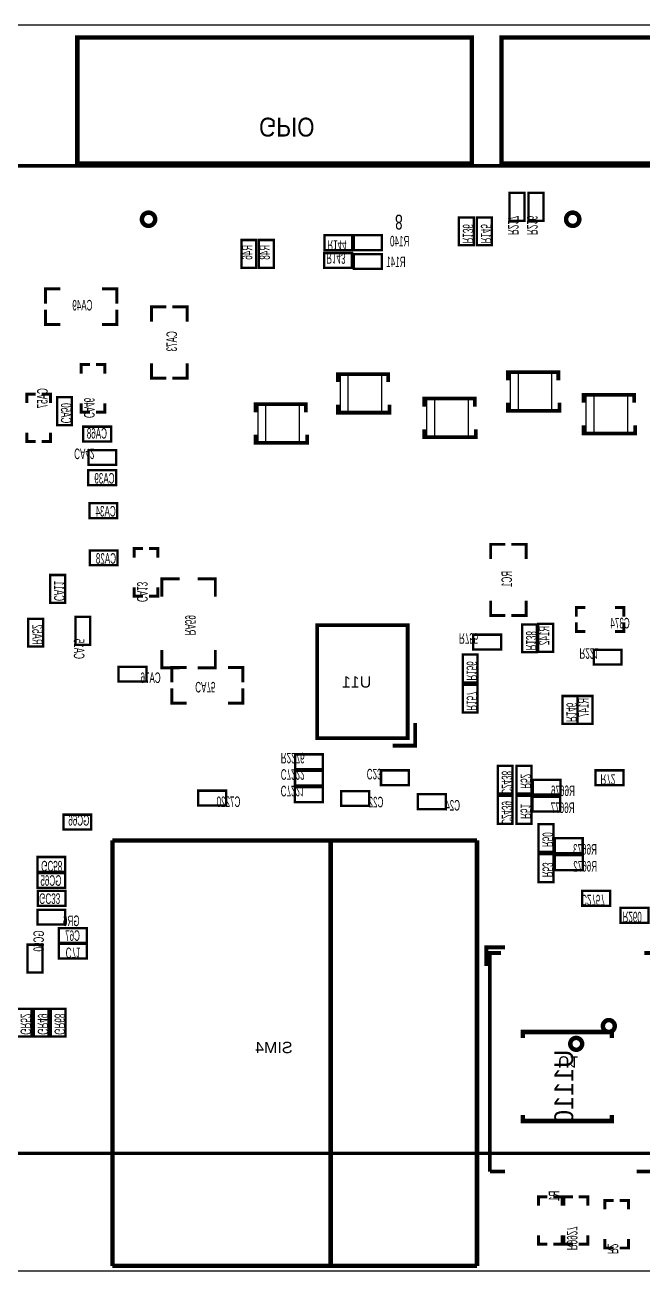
# Model space of a CAD drawing. Extents: x -3.1 to 73.4, y 0 to 42.
# Drawn here: x 22.39 to 43.23, y 0 to 42 of the extents above; entities that cross this region are included whole.
import ezdxf

# ---------------------------------------------------------------- set-up
doc = ezdxf.new("R2010")
doc.units = 0
for name, color, linetype in [('BG_OUTLINE', 7, 'CONTINUOUS'), ('PG_SILKSCREEN_BOTTOM', 140, 'CONTINUOUS'), ('RD_SILKSCREEN_BOTTOM', 80, 'CONTINUOUS')]:
    doc.layers.add(name, color=color, linetype=linetype)

msp = doc.modelspace()

# ---------------------------------------------------------------- linework, layer by layer
at = {"layer": 'BG_OUTLINE'}
msp.add_lwpolyline([(8.1534, 41.9989), (65.78854, 41.9989, -0.414214), (73.40854, 34.3789), (73.40854, 7.62, -0.414214), (65.78854, 0), (7.62, 0, -0.414214), (0, 7.62), (0, 34.3789, -0.414214), (7.62, 41.9989), (8.1534, 41.9989)], format="xyb", dxfattribs=at)
msp.add_lwpolyline([(8.1534, 41.9989), (65.78854, 41.9989, -0.414214), (73.40854, 34.3789), (73.40854, 7.62, -0.414214), (65.78854, 0), (7.62, 0, -0.414214), (0, 7.62), (0, 34.3789, -0.414214), (7.62, 41.9989)], format="xyb", close=True, dxfattribs=at)
msp.add_lwpolyline([(8.1534, 41.9989), (65.78854, 41.9989, -0.414214), (73.40854, 34.3789), (73.40854, 7.62, -0.414214), (65.78854, 0), (7.62, 0, -0.414214), (0, 7.62), (0, 34.3789, -0.414214), (7.62, 41.9989)], format="xyb", close=True, dxfattribs=at)
msp.add_lwpolyline([(8.1534, 41.9989), (65.78854, 41.9989, -0.414214), (73.40854, 34.3789), (73.40854, 7.62, -0.414214), (65.78854, 0), (7.62, 0, -0.414214), (0, 7.62), (0, 34.3789, -0.414214), (7.62, 41.9989)], format="xyb", close=True, dxfattribs=at)
at = {"layer": 'PG_SILKSCREEN_BOTTOM'}
for points, const_width in [([(24.157661, 41.57439), (37.457659, 41.57439), (37.457659, 37.324386), (24.157661, 37.324386), (24.157661, 41.57439)], 0.150012), ([(38.457861, 41.57439), (51.757859, 41.57439), (51.757859, 37.324386), (38.457861, 37.324386), (38.457861, 41.57439)], 0.150012), ([(57.303594, 37.249557), (7.123608, 37.249557), (7.123608, 3.969563), (57.563588, 3.969563), (57.563588, 8.909558), (60.5536, 8.909558), (60.5536, 32.439559), (57.303594, 32.439559), (57.303594, 37.249557)], 0.11999), ([(39.228852, 36.337342), (39.228852, 35.397338), (38.728828, 35.397338), (38.728828, 36.337342), (39.228852, 36.337342), (39.228852, 36.057332)], 0.08001), ([(38.728828, 36.247349), (38.728828, 36.337342), (38.818845, 36.337342)], 0.08001), ([(39.138835, 36.337342), (39.228852, 36.337342), (39.228852, 36.247349)], 0.08001), ([(39.868932, 36.337342), (39.868932, 35.397338), (39.368908, 35.397338), (39.368908, 36.337342), (39.868932, 36.337342), (39.868932, 36.057332)], 0.08001), ([(39.368908, 36.247349), (39.368908, 36.337342), (39.458925, 36.337342)], 0.08001), ([(39.778915, 36.337342), (39.868932, 36.337342), (39.868932, 36.247349)], 0.08001), ([(37.521972, 35.511334), (37.521972, 34.57133), (37.021948, 34.57133), (37.021948, 35.511334), (37.521972, 35.511334), (37.521972, 35.231324)], 0.08001), ([(37.021948, 35.421341), (37.021948, 35.511334), (37.111965, 35.511334)], 0.08001), ([(37.431955, 35.511334), (37.521972, 35.511334), (37.521972, 35.421341)], 0.08001), ([(38.129032, 35.511842), (38.129032, 34.571838), (37.629008, 34.571838), (37.629008, 35.511842), (38.129032, 35.511842), (38.129032, 35.231832)], 0.08001), ([(37.629008, 35.421849), (37.629008, 35.511842), (37.719025, 35.511842)], 0.08001), ([(38.039015, 35.511842), (38.129032, 35.511842), (38.129032, 35.421849)], 0.08001), ([(38.818845, 35.397338), (38.728828, 35.397338), (38.728828, 35.487331)], 0.08001), ([(39.228852, 35.487331), (39.228852, 35.397338), (39.138835, 35.397338)], 0.08001), ([(39.458925, 35.397338), (39.368908, 35.397338), (39.368908, 35.487331)], 0.08001), ([(39.868932, 35.487331), (39.868932, 35.397338), (39.778915, 35.397338)], 0.08001), ([(33.426756, 34.412428), (32.486752, 34.412428), (32.486752, 34.912452), (33.426756, 34.912452), (33.426756, 34.412428), (33.146746, 34.412428)], 0.08001), ([(32.486752, 34.822435), (32.486752, 34.912452), (32.576745, 34.912452)], 0.08001), ([(33.336763, 34.912452), (33.426756, 34.912452), (33.426756, 34.822435)], 0.08001), ([(33.482178, 34.910852), (34.422182, 34.910852), (34.422182, 34.410828), (33.482178, 34.410828), (33.482178, 34.910852), (33.762188, 34.910852)], 0.08001), ([(33.482178, 34.820835), (33.482178, 34.910852), (33.572171, 34.910852)], 0.08001), ([(34.332189, 34.910852), (34.422182, 34.910852), (34.422182, 34.820835)], 0.08001), ([(30.188992, 34.749842), (30.188992, 33.809838), (29.688968, 33.809838), (29.688968, 34.749842), (30.188992, 34.749842), (30.188992, 34.469832)], 0.08001), ([(29.688968, 34.659849), (29.688968, 34.749842), (29.778985, 34.749842)], 0.08001), ([(30.098975, 34.749842), (30.188992, 34.749842), (30.188992, 34.659849)], 0.08001), ([(30.778272, 34.749842), (30.778272, 33.809838), (30.278248, 33.809838), (30.278248, 34.749842), (30.778272, 34.749842), (30.778272, 34.469832)], 0.08001), ([(30.278248, 34.659849), (30.278248, 34.749842), (30.368265, 34.749842)], 0.08001), ([(30.688255, 34.749842), (30.778272, 34.749842), (30.778272, 34.659849)], 0.08001), ([(32.576745, 34.412428), (32.486752, 34.412428), (32.486752, 34.502446)], 0.08001), ([(33.426756, 34.502446), (33.426756, 34.412428), (33.336763, 34.412428)], 0.08001), ([(33.572171, 34.410828), (33.482178, 34.410828), (33.482178, 34.500845)], 0.08001), ([(34.422182, 34.500845), (34.422182, 34.410828), (34.332189, 34.410828)], 0.08001), ([(37.111965, 34.57133), (37.021948, 34.57133), (37.021948, 34.661323)], 0.08001), ([(37.521972, 34.661323), (37.521972, 34.57133), (37.431955, 34.57133)], 0.08001), ([(37.719025, 34.571838), (37.629008, 34.571838), (37.629008, 34.661831)], 0.08001), ([(38.129032, 34.661831), (38.129032, 34.571838), (38.039015, 34.571838)], 0.08001), ([(33.416596, 33.811997), (32.476592, 33.811997), (32.476592, 34.312022), (33.416596, 34.312022), (33.416596, 33.811997), (33.136586, 33.811997)], 0.08001), ([(32.476592, 34.222004), (32.476592, 34.312022), (32.566585, 34.312022)], 0.08001), ([(33.326603, 34.312022), (33.416596, 34.312022), (33.416596, 34.222004)], 0.08001), ([(33.482178, 34.275852), (34.422182, 34.275852), (34.422182, 33.775828), (33.482178, 33.775828), (33.482178, 34.275852), (33.762188, 34.275852)], 0.08001), ([(33.482178, 34.185835), (33.482178, 34.275852), (33.572171, 34.275852)], 0.08001), ([(34.332189, 34.275852), (34.422182, 34.275852), (34.422182, 34.185835)], 0.08001), ([(29.778985, 33.809838), (29.688968, 33.809838), (29.688968, 33.899831)], 0.08001), ([(30.188992, 33.899831), (30.188992, 33.809838), (30.098975, 33.809838)], 0.08001), ([(30.368265, 33.809838), (30.278248, 33.809838), (30.278248, 33.899831)], 0.08001), ([(30.778272, 33.899831), (30.778272, 33.809838), (30.688255, 33.809838)], 0.08001), ([(32.566585, 33.811997), (32.476592, 33.811997), (32.476592, 33.902015)], 0.08001), ([(33.416596, 33.902015), (33.416596, 33.811997), (33.326603, 33.811997)], 0.08001), ([(33.572171, 33.775828), (33.482178, 33.775828), (33.482178, 33.865845)], 0.08001), ([(34.422182, 33.865845), (34.422182, 33.775828), (34.332189, 33.775828)], 0.08001), ([(23.587481, 33.101839), (23.087482, 33.101839), (23.087482, 32.60184)], 0.1), ([(24.987479, 33.101839), (25.487478, 33.101839), (25.487478, 32.60184)], 0.1), ([(23.087482, 32.40184), (23.087482, 31.901841), (23.587481, 31.901841)], 0.1), ([(25.487478, 32.40184), (25.487478, 31.901841), (24.987479, 31.901841)], 0.1), ([(26.661821, 31.995339), (26.661821, 32.495338), (27.16182, 32.495338)], 0.1), ([(27.36182, 32.495338), (27.861844, 32.495338), (27.861844, 31.995339)], 0.1), ([(24.583669, 30.549164), (24.28367, 30.549164), (24.28367, 30.249165)], 0.1), ([(25.083668, 30.249165), (25.083668, 30.549164), (24.783669, 30.549164)], 0.1), ([(26.661821, 30.595341), (26.661821, 30.095342), (27.16182, 30.095342)], 0.1), ([(27.36182, 30.095342), (27.861844, 30.095342), (27.861844, 30.595341)], 0.1), ([(32.939711, 29.96184), (32.939711, 30.230851), (34.639529, 30.230851), (34.639529, 29.96184)], 0.127), ([(38.672491, 30.02534), (38.672491, 30.294351), (40.372309, 30.294351), (40.372309, 30.02534)], 0.127), ([(22.457461, 29.255339), (22.457461, 29.555338), (22.75746, 29.555338)], 0.1), ([(22.95746, 29.555338), (23.257459, 29.555338), (23.257459, 29.255339)], 0.1), ([(23.473639, 28.509163), (23.473639, 29.449166), (23.973663, 29.449166), (23.973663, 28.509163), (23.473639, 28.509163), (23.473639, 28.789173)], 0.08001), ([(23.473639, 29.359174), (23.473639, 29.449166), (23.563656, 29.449166)], 0.08001), ([(23.883645, 29.449166), (23.973663, 29.449166), (23.973663, 29.359174)], 0.08001), ([(35.855631, 29.13634), (35.855631, 29.405351), (37.555449, 29.405351), (37.555449, 29.13634)], 0.127), ([(41.227731, 29.26334), (41.227731, 29.532351), (42.927549, 29.532351), (42.927549, 29.26334)], 0.127), ([(24.583669, 28.949167), (24.28367, 28.949167), (24.28367, 29.249167)], 0.1), ([(25.083668, 29.249167), (25.083668, 28.949167), (24.783669, 28.949167)], 0.1), ([(30.163491, 28.94584), (30.163491, 29.214851), (31.863309, 29.214851), (31.863309, 28.94584)], 0.127), ([(32.939711, 29.19984), (32.939711, 28.930829), (34.67862, 28.930829), (34.67862, 29.19984)], 0.127), ([(38.672491, 29.26334), (38.672491, 28.994329), (40.4114, 28.994329), (40.4114, 29.26334)], 0.127), ([(23.563656, 28.509163), (23.473639, 28.509163), (23.473639, 28.599155)], 0.08001), ([(23.973663, 28.599155), (23.973663, 28.509163), (23.883645, 28.509163)], 0.08001), ([(41.227731, 28.50134), (41.227731, 28.232329), (42.96664, 28.232329), (42.96664, 28.50134)], 0.127), ([(22.457461, 28.255341), (22.457461, 27.955342), (22.75746, 27.955342)], 0.1), ([(22.95746, 27.955342), (23.257459, 27.955342), (23.257459, 28.255341)], 0.1), ([(25.29365, 27.959152), (24.353647, 27.959152), (24.353647, 28.459176), (25.29365, 28.459176), (25.29365, 27.959152), (25.013641, 27.959152)], 0.08001), ([(24.353647, 28.369158), (24.353647, 28.459176), (24.443639, 28.459176)], 0.08001), ([(25.203658, 28.459176), (25.29365, 28.459176), (25.29365, 28.369158)], 0.08001), ([(30.163491, 28.18384), (30.163491, 27.914829), (31.9024, 27.914829), (31.9024, 28.18384)], 0.127), ([(35.855631, 28.37434), (35.855631, 28.105329), (37.59454, 28.105329), (37.59454, 28.37434)], 0.127), ([(24.443639, 27.959152), (24.353647, 27.959152), (24.353647, 28.049169)], 0.08001), ([(25.29365, 28.049169), (25.29365, 27.959152), (25.203658, 27.959152)], 0.08001), ([(25.471222, 27.171828), (24.531218, 27.171828), (24.531218, 27.671852), (25.471222, 27.671852), (25.471222, 27.171828), (25.191212, 27.171828)], 0.08001), ([(24.531218, 27.581835), (24.531218, 27.671852), (24.621211, 27.671852)], 0.08001), ([(24.621211, 27.171828), (24.531218, 27.171828), (24.531218, 27.261845)], 0.08001), ([(25.381229, 27.671852), (25.471222, 27.671852), (25.471222, 27.581835)], 0.08001), ([(25.471222, 27.261845), (25.471222, 27.171828), (25.381229, 27.171828)], 0.08001), ([(24.523649, 26.989176), (25.463652, 26.989176), (25.463652, 26.489152), (24.523649, 26.489152), (24.523649, 26.989176), (24.803659, 26.989176)], 0.08001), ([(24.523649, 26.899159), (24.523649, 26.989176), (24.613641, 26.989176)], 0.08001), ([(25.37366, 26.989176), (25.463652, 26.989176), (25.463652, 26.899159)], 0.08001), ([(24.613641, 26.489152), (24.523649, 26.489152), (24.523649, 26.57917)], 0.08001), ([(25.463652, 26.57917), (25.463652, 26.489152), (25.37366, 26.489152)], 0.08001), ([(24.563654, 25.879171), (25.503657, 25.879171), (25.503657, 25.379147), (24.563654, 25.379147), (24.563654, 25.879171), (24.843664, 25.879171)], 0.08001), ([(24.563654, 25.789153), (24.563654, 25.879171), (24.653646, 25.879171)], 0.08001), ([(25.413665, 25.879171), (25.503657, 25.879171), (25.503657, 25.789153)], 0.08001), ([(24.653646, 25.379147), (24.563654, 25.379147), (24.563654, 25.469164)], 0.08001), ([(25.503657, 25.469164), (25.503657, 25.379147), (25.413665, 25.379147)], 0.08001), ([(26.37188, 24.348338), (26.071881, 24.348338), (26.071881, 24.048339)], 0.1), ([(26.871879, 24.048339), (26.871879, 24.348338), (26.57188, 24.348338)], 0.1), ([(38.59182, 24.49383), (38.091821, 24.49383), (38.091821, 23.993831)], 0.1), ([(39.291819, 23.993831), (39.291819, 24.49383), (38.79182, 24.49383)], 0.1), ([(24.573662, 24.289156), (25.513665, 24.289156), (25.513665, 23.789132), (24.573662, 23.789132), (24.573662, 24.289156), (24.853671, 24.289156)], 0.08001), ([(24.573662, 24.199139), (24.573662, 24.289156), (24.663654, 24.289156)], 0.08001), ([(25.423673, 24.289156), (25.513665, 24.289156), (25.513665, 24.199139)], 0.08001), ([(24.663654, 23.789132), (24.573662, 23.789132), (24.573662, 23.87915)], 0.08001), ([(25.513665, 23.87915), (25.513665, 23.789132), (25.423673, 23.789132)], 0.08001), ([(23.743666, 23.459161), (23.743666, 22.519157), (23.243642, 22.519157), (23.243642, 23.459161), (23.743666, 23.459161), (23.743666, 23.179151)], 0.08001), ([(23.243642, 23.369168), (23.243642, 23.459161), (23.333659, 23.459161)], 0.08001), ([(23.653648, 23.459161), (23.743666, 23.459161), (23.743666, 23.369168)], 0.08001), ([(27.009522, 22.733838), (27.009522, 23.333837), (27.609521, 23.333837)], 0.1), ([(28.809518, 22.733838), (28.809518, 23.333837), (28.209519, 23.333837)], 0.1), ([(26.37188, 22.748342), (26.071881, 22.748342), (26.071881, 23.048341)], 0.1), ([(26.871879, 23.048341), (26.871879, 22.748342), (26.57188, 22.748342)], 0.1), ([(23.333659, 22.519157), (23.243642, 22.519157), (23.243642, 22.60915)], 0.08001), ([(23.743666, 22.60915), (23.743666, 22.519157), (23.653648, 22.519157)], 0.08001), ([(38.59182, 22.093834), (38.091821, 22.093834), (38.091821, 22.593833)], 0.1), ([(39.291819, 22.593833), (39.291819, 22.093834), (38.79182, 22.093834)], 0.1), ([(41.280461, 22.360331), (40.980462, 22.360331), (40.980462, 22.060332)], 0.1), ([(42.280459, 22.360331), (42.580458, 22.360331), (42.580458, 22.060332)], 0.1), ([(22.503308, 21.046338), (22.503308, 21.986342), (23.003332, 21.986342), (23.003332, 21.046338), (22.503308, 21.046338), (22.503308, 21.326348)], 0.08001), ([(22.503308, 21.896349), (22.503308, 21.986342), (22.593325, 21.986342)], 0.08001), ([(22.913315, 21.986342), (23.003332, 21.986342), (23.003332, 21.896349)], 0.08001), ([(24.590832, 22.049842), (24.590832, 21.109838), (24.090808, 21.109838), (24.090808, 22.049842), (24.590832, 22.049842), (24.590832, 21.769832)], 0.08001), ([(24.090808, 21.959849), (24.090808, 22.049842), (24.180825, 22.049842)], 0.08001), ([(24.500815, 22.049842), (24.590832, 22.049842), (24.590832, 21.959849)], 0.08001), ([(39.695882, 20.869148), (39.695882, 21.809151), (40.195906, 21.809151), (40.195906, 20.869148), (39.695882, 20.869148), (39.695882, 21.149158)], 0.08001), ([(39.695882, 21.719159), (39.695882, 21.809151), (39.7859, 21.809151)], 0.08001), ([(40.105889, 21.809151), (40.195906, 21.809151), (40.195906, 21.719159)], 0.08001), ([(40.980462, 21.860332), (40.980462, 21.560333), (41.280461, 21.560333)], 0.1), ([(42.580458, 21.860332), (42.580458, 21.560333), (42.280459, 21.560333)], 0.1), ([(35.2933, 20.75434), (35.2933, 17.96034), (32.2453, 17.96034), (32.2453, 21.77034), (35.2933, 21.77034), (35.2933, 20.75434)], 0.127), ([(38.445542, 20.948828), (37.505538, 20.948828), (37.505538, 21.448852), (38.445542, 21.448852), (38.445542, 20.948828), (38.165532, 20.948828)], 0.08001), ([(37.505538, 21.358835), (37.505538, 21.448852), (37.595531, 21.448852)], 0.08001), ([(38.355549, 21.448852), (38.445542, 21.448852), (38.445542, 21.358835)], 0.08001), ([(39.153008, 20.855838), (39.153008, 21.795842), (39.653032, 21.795842), (39.653032, 20.855838), (39.153008, 20.855838), (39.153008, 21.135848)], 0.08001), ([(39.153008, 21.705849), (39.153008, 21.795842), (39.243025, 21.795842)], 0.08001), ([(39.563015, 21.795842), (39.653032, 21.795842), (39.653032, 21.705849)], 0.08001), ([(22.593325, 21.046338), (22.503308, 21.046338), (22.503308, 21.136331)], 0.08001), ([(23.003332, 21.136331), (23.003332, 21.046338), (22.913315, 21.046338)], 0.08001), ([(24.180825, 21.109838), (24.090808, 21.109838), (24.090808, 21.199831)], 0.08001), ([(24.590832, 21.199831), (24.590832, 21.109838), (24.500815, 21.109838)], 0.08001), ([(37.595531, 20.948828), (37.505538, 20.948828), (37.505538, 21.038845)], 0.08001), ([(38.445542, 21.038845), (38.445542, 20.948828), (38.355549, 20.948828)], 0.08001), ([(27.009522, 20.933842), (27.009522, 20.333843), (27.609521, 20.333843)], 0.1), ([(28.809518, 20.933842), (28.809518, 20.333843), (28.209519, 20.333843)], 0.1), ([(37.148948, 19.83933), (37.148948, 20.779334), (37.648972, 20.779334), (37.648972, 19.83933), (37.148948, 19.83933), (37.148948, 20.11934)], 0.08001), ([(37.148948, 20.689341), (37.148948, 20.779334), (37.238965, 20.779334)], 0.08001), ([(37.558955, 20.779334), (37.648972, 20.779334), (37.648972, 20.689341)], 0.08001), ([(39.243025, 20.855838), (39.153008, 20.855838), (39.153008, 20.945831)], 0.08001), ([(39.653032, 20.945831), (39.653032, 20.855838), (39.563015, 20.855838)], 0.08001), ([(39.7859, 20.869148), (39.695882, 20.869148), (39.695882, 20.95914)], 0.08001), ([(40.195906, 20.95914), (40.195906, 20.869148), (40.105889, 20.869148)], 0.08001), ([(42.50497, 20.440828), (41.564966, 20.440828), (41.564966, 20.940852), (42.50497, 20.940852), (42.50497, 20.440828), (42.22496, 20.440828)], 0.08001), ([(41.564966, 20.850835), (41.564966, 20.940852), (41.654959, 20.940852)], 0.08001), ([(42.414977, 20.940852), (42.50497, 20.940852), (42.50497, 20.850835)], 0.08001), ([(25.547218, 20.369352), (26.487222, 20.369352), (26.487222, 19.869328), (25.547218, 19.869328), (25.547218, 20.369352), (25.827228, 20.369352)], 0.08001), ([(25.547218, 20.279335), (25.547218, 20.369352), (25.637211, 20.369352)], 0.08001), ([(26.397229, 20.369352), (26.487222, 20.369352), (26.487222, 20.279335)], 0.08001), ([(27.339442, 19.83834), (27.339442, 20.338339), (27.839441, 20.338339)], 0.1), ([(29.739438, 19.83834), (29.739438, 20.338339), (29.239439, 20.338339)], 0.1), ([(41.654959, 20.440828), (41.564966, 20.440828), (41.564966, 20.530845)], 0.08001), ([(42.50497, 20.530845), (42.50497, 20.440828), (42.414977, 20.440828)], 0.08001), ([(25.637211, 19.869328), (25.547218, 19.869328), (25.547218, 19.959345)], 0.08001), ([(26.487222, 19.959345), (26.487222, 19.869328), (26.397229, 19.869328)], 0.08001), ([(37.238965, 19.83933), (37.148948, 19.83933), (37.148948, 19.929323)], 0.08001), ([(37.648972, 19.763334), (37.648972, 18.82333), (37.148948, 18.82333), (37.148948, 19.763334), (37.648972, 19.763334), (37.648972, 19.483324)], 0.08001), ([(37.148948, 19.673341), (37.148948, 19.763334), (37.238965, 19.763334)], 0.08001), ([(37.648972, 19.929323), (37.648972, 19.83933), (37.558955, 19.83933)], 0.08001), ([(37.558955, 19.763334), (37.648972, 19.763334), (37.648972, 19.673341)], 0.08001), ([(27.839441, 19.138341), (27.339442, 19.138341), (27.339442, 19.63834)], 0.1), ([(29.239439, 19.138341), (29.739438, 19.138341), (29.739438, 19.63834)], 0.1), ([(40.514448, 18.44233), (40.514448, 19.382334), (41.014472, 19.382334), (41.014472, 18.44233), (40.514448, 18.44233), (40.514448, 18.72234)], 0.08001), ([(40.514448, 19.292341), (40.514448, 19.382334), (40.604465, 19.382334)], 0.08001), ([(40.924455, 19.382334), (41.014472, 19.382334), (41.014472, 19.292341)], 0.08001), ([(41.022448, 18.44233), (41.022448, 19.382334), (41.522472, 19.382334), (41.522472, 18.44233), (41.022448, 18.44233), (41.022448, 18.72234)], 0.08001), ([(41.022448, 19.292341), (41.022448, 19.382334), (41.112465, 19.382334)], 0.08001), ([(41.432455, 19.382334), (41.522472, 19.382334), (41.522472, 19.292341)], 0.08001), ([(37.238965, 18.82333), (37.148948, 18.82333), (37.148948, 18.913323)], 0.08001), ([(37.648972, 18.913323), (37.648972, 18.82333), (37.558955, 18.82333)], 0.08001), ([(35.5473, 18.46834), (35.5473, 17.70634), (34.7853, 17.70634)], 0.127), ([(40.604465, 18.44233), (40.514448, 18.44233), (40.514448, 18.532323)], 0.08001), ([(41.014472, 18.532323), (41.014472, 18.44233), (40.924455, 18.44233)], 0.08001), ([(41.112465, 18.44233), (41.022448, 18.44233), (41.022448, 18.532323)], 0.08001), ([(41.522472, 18.532323), (41.522472, 18.44233), (41.432455, 18.44233)], 0.08001), ([(32.437248, 16.915943), (31.497245, 16.915943), (31.497245, 17.415967), (32.437248, 17.415967), (32.437248, 16.915943), (32.157238, 16.915943)], 0.08001), ([(31.497245, 17.32595), (31.497245, 17.415967), (31.587237, 17.415967)], 0.08001), ([(32.347256, 17.415967), (32.437248, 17.415967), (32.437248, 17.32595)], 0.08001), ([(32.435165, 16.364052), (31.495162, 16.364052), (31.495162, 16.864076), (32.435165, 16.864076), (32.435165, 16.364052), (32.155155, 16.364052)], 0.08001), ([(31.495162, 16.774058), (31.495162, 16.864076), (31.585154, 16.864076)], 0.08001), ([(31.587237, 16.915943), (31.497245, 16.915943), (31.497245, 17.00596)], 0.08001), ([(32.345173, 16.864076), (32.435165, 16.864076), (32.435165, 16.774058)], 0.08001), ([(32.437248, 17.00596), (32.437248, 16.915943), (32.347256, 16.915943)], 0.08001), ([(35.334042, 16.376828), (34.394038, 16.376828), (34.394038, 16.876852), (35.334042, 16.876852), (35.334042, 16.376828), (35.054032, 16.376828)], 0.08001), ([(34.394038, 16.786835), (34.394038, 16.876852), (34.484031, 16.876852)], 0.08001), ([(35.244049, 16.876852), (35.334042, 16.876852), (35.334042, 16.786835)], 0.08001), ([(38.832612, 17.032834), (38.832612, 16.09283), (38.332588, 16.09283), (38.332588, 17.032834), (38.832612, 17.032834), (38.832612, 16.752824)], 0.08001), ([(38.332588, 16.942841), (38.332588, 17.032834), (38.422605, 17.032834)], 0.08001), ([(38.742595, 17.032834), (38.832612, 17.032834), (38.832612, 16.942841)], 0.08001), ([(38.967588, 16.09283), (38.967588, 17.032834), (39.467612, 17.032834), (39.467612, 16.09283), (38.967588, 16.09283), (38.967588, 16.37284)], 0.08001), ([(38.967588, 16.942841), (38.967588, 17.032834), (39.057605, 17.032834)], 0.08001), ([(39.377595, 17.032834), (39.467612, 17.032834), (39.467612, 16.942841)], 0.08001), ([(41.627958, 16.876344), (42.567962, 16.876344), (42.567962, 16.37632), (41.627958, 16.37632), (41.627958, 16.876344), (41.907968, 16.876344)], 0.08001), ([(41.627958, 16.786327), (41.627958, 16.876344), (41.717951, 16.876344)], 0.08001), ([(42.477969, 16.876344), (42.567962, 16.876344), (42.567962, 16.786327)], 0.08001), ([(31.585154, 16.364052), (31.495162, 16.364052), (31.495162, 16.454069)], 0.08001), ([(32.435165, 16.454069), (32.435165, 16.364052), (32.345173, 16.364052)], 0.08001), ([(34.484031, 16.376828), (34.394038, 16.376828), (34.394038, 16.466845)], 0.08001), ([(35.334042, 16.466845), (35.334042, 16.376828), (35.244049, 16.376828)], 0.08001), ([(39.509598, 16.559352), (40.449602, 16.559352), (40.449602, 16.059328), (39.509598, 16.059328), (39.509598, 16.559352), (39.789608, 16.559352)], 0.08001), ([(39.509598, 16.469335), (39.509598, 16.559352), (39.599591, 16.559352)], 0.08001), ([(40.359609, 16.559352), (40.449602, 16.559352), (40.449602, 16.469335)], 0.08001), ([(41.717951, 16.37632), (41.627958, 16.37632), (41.627958, 16.466337)], 0.08001), ([(42.567962, 16.466337), (42.567962, 16.37632), (42.477969, 16.37632)], 0.08001), ([(28.233599, 16.191128), (29.173602, 16.191128), (29.173602, 15.691104), (28.233599, 15.691104), (28.233599, 16.191128), (28.513608, 16.191128)], 0.08001), ([(28.233599, 16.101111), (28.233599, 16.191128), (28.323591, 16.191128)], 0.08001), ([(29.08361, 16.191128), (29.173602, 16.191128), (29.173602, 16.101111)], 0.08001), ([(32.433362, 15.805328), (31.493358, 15.805328), (31.493358, 16.305352), (32.433362, 16.305352), (32.433362, 15.805328), (32.153352, 15.805328)], 0.08001), ([(31.493358, 16.215335), (31.493358, 16.305352), (31.583351, 16.305352)], 0.08001), ([(32.343369, 16.305352), (32.433362, 16.305352), (32.433362, 16.215335)], 0.08001), ([(33.055458, 16.178352), (33.995462, 16.178352), (33.995462, 15.678328), (33.055458, 15.678328), (33.055458, 16.178352), (33.335468, 16.178352)], 0.08001), ([(33.055458, 16.088335), (33.055458, 16.178352), (33.145451, 16.178352)], 0.08001), ([(33.905469, 16.178352), (33.995462, 16.178352), (33.995462, 16.088335)], 0.08001), ([(35.638765, 16.070123), (36.578769, 16.070123), (36.578769, 15.570098), (35.638765, 15.570098), (35.638765, 16.070123), (35.918775, 16.070123)], 0.08001), ([(35.638765, 15.980105), (35.638765, 16.070123), (35.728758, 16.070123)], 0.08001), ([(36.488776, 16.070123), (36.578769, 16.070123), (36.578769, 15.980105)], 0.08001), ([(38.422605, 16.09283), (38.332588, 16.09283), (38.332588, 16.182823)], 0.08001), ([(38.332588, 15.07683), (38.332588, 16.016834), (38.832612, 16.016834), (38.832612, 15.07683), (38.332588, 15.07683), (38.332588, 15.35684)], 0.08001), ([(38.332588, 15.926841), (38.332588, 16.016834), (38.422605, 16.016834)], 0.08001), ([(38.832612, 16.182823), (38.832612, 16.09283), (38.742595, 16.09283)], 0.08001), ([(38.742595, 16.016834), (38.832612, 16.016834), (38.832612, 15.926841)], 0.08001), ([(39.057605, 16.09283), (38.967588, 16.09283), (38.967588, 16.182823)], 0.08001), ([(39.467612, 16.016834), (39.467612, 15.07683), (38.967588, 15.07683), (38.967588, 16.016834), (39.467612, 16.016834), (39.467612, 15.736824)], 0.08001), ([(38.967588, 15.926841), (38.967588, 16.016834), (39.057605, 16.016834)], 0.08001), ([(39.467612, 16.182823), (39.467612, 16.09283), (39.377595, 16.09283)], 0.08001), ([(39.377595, 16.016834), (39.467612, 16.016834), (39.467612, 15.926841)], 0.08001), ([(39.499438, 15.987852), (40.439442, 15.987852), (40.439442, 15.487828), (39.499438, 15.487828), (39.499438, 15.987852), (39.779448, 15.987852)], 0.08001), ([(39.499438, 15.897835), (39.499438, 15.987852), (39.589431, 15.987852)], 0.08001), ([(39.599591, 16.059328), (39.509598, 16.059328), (39.509598, 16.149345)], 0.08001), ([(40.349449, 15.987852), (40.439442, 15.987852), (40.439442, 15.897835)], 0.08001), ([(40.449602, 16.149345), (40.449602, 16.059328), (40.359609, 16.059328)], 0.08001), ([(28.323591, 15.691104), (28.233599, 15.691104), (28.233599, 15.781122)], 0.08001), ([(29.173602, 15.781122), (29.173602, 15.691104), (29.08361, 15.691104)], 0.08001), ([(31.583351, 15.805328), (31.493358, 15.805328), (31.493358, 15.895345)], 0.08001), ([(32.433362, 15.895345), (32.433362, 15.805328), (32.343369, 15.805328)], 0.08001), ([(33.145451, 15.678328), (33.055458, 15.678328), (33.055458, 15.768345)], 0.08001), ([(33.995462, 15.768345), (33.995462, 15.678328), (33.905469, 15.678328)], 0.08001), ([(35.728758, 15.570098), (35.638765, 15.570098), (35.638765, 15.660116)], 0.08001), ([(36.578769, 15.660116), (36.578769, 15.570098), (36.488776, 15.570098)], 0.08001), ([(39.589431, 15.487828), (39.499438, 15.487828), (39.499438, 15.577845)], 0.08001), ([(40.439442, 15.577845), (40.439442, 15.487828), (40.349449, 15.487828)], 0.08001), ([(24.627535, 14.881606), (23.687532, 14.881606), (23.687532, 15.38163), (24.627535, 15.38163), (24.627535, 14.881606), (24.347526, 14.881606)], 0.08001), ([(23.687532, 15.291613), (23.687532, 15.38163), (23.777524, 15.38163)], 0.08001), ([(24.537543, 15.38163), (24.627535, 15.38163), (24.627535, 15.291613)], 0.08001), ([(38.422605, 15.07683), (38.332588, 15.07683), (38.332588, 15.166823)], 0.08001), ([(38.832612, 15.166823), (38.832612, 15.07683), (38.742595, 15.07683)], 0.08001), ([(39.057605, 15.07683), (38.967588, 15.07683), (38.967588, 15.166823)], 0.08001), ([(39.467612, 15.166823), (39.467612, 15.07683), (39.377595, 15.07683)], 0.08001), ([(23.777524, 14.881606), (23.687532, 14.881606), (23.687532, 14.971624)], 0.08001), ([(24.627535, 14.971624), (24.627535, 14.881606), (24.537543, 14.881606)], 0.08001), ([(39.706728, 14.12433), (39.706728, 15.064334), (40.206752, 15.064334), (40.206752, 14.12433), (39.706728, 14.12433), (39.706728, 14.40434)], 0.08001), ([(39.706728, 14.974341), (39.706728, 15.064334), (39.796745, 15.064334)], 0.08001), ([(40.116735, 15.064334), (40.206752, 15.064334), (40.206752, 14.974341)], 0.08001), ([(25.340412, 14.513992), (25.340412, 0.1762)], 0.1524), ([(27.856231, 14.513992), (25.340412, 14.513992)], 0.1524), ([(37.628424, 14.513992), (26.076224, 14.513992)], 0.1524), ([(32.698512, 0.1762), (32.698512, 14.513992)], 0.1524), ([(37.628424, 0.1762), (37.628424, 14.513992)], 0.1524), ([(40.252828, 14.586864), (41.192831, 14.586864), (41.192831, 14.08684), (40.252828, 14.08684), (40.252828, 14.586864), (40.532837, 14.586864)], 0.08001), ([(40.252828, 14.496847), (40.252828, 14.586864), (40.34282, 14.586864)], 0.08001), ([(41.102839, 14.586864), (41.192831, 14.586864), (41.192831, 14.496847)], 0.08001), ([(22.811638, 13.955852), (23.751642, 13.955852), (23.751642, 13.455828), (22.811638, 13.455828), (22.811638, 13.955852), (23.091648, 13.955852)], 0.08001), ([(22.811638, 13.865835), (22.811638, 13.955852), (22.901631, 13.955852)], 0.08001), ([(23.661649, 13.955852), (23.751642, 13.955852), (23.751642, 13.865835)], 0.08001), ([(39.796745, 14.12433), (39.706728, 14.12433), (39.706728, 14.214323)], 0.08001), ([(40.206752, 14.048334), (40.206752, 13.10833), (39.706728, 13.10833), (39.706728, 14.048334), (40.206752, 14.048334), (40.206752, 13.768324)], 0.08001), ([(39.706728, 13.958341), (39.706728, 14.048334), (39.796745, 14.048334)], 0.08001), ([(40.206752, 14.214323), (40.206752, 14.12433), (40.116735, 14.12433)], 0.08001), ([(40.116735, 14.048334), (40.206752, 14.048334), (40.206752, 13.958341)], 0.08001), ([(40.34282, 14.08684), (40.252828, 14.08684), (40.252828, 14.176858)], 0.08001), ([(40.258771, 14.015364), (41.198775, 14.015364), (41.198775, 13.51534), (40.258771, 13.51534), (40.258771, 14.015364), (40.538781, 14.015364)], 0.08001), ([(40.258771, 13.925347), (40.258771, 14.015364), (40.348764, 14.015364)], 0.08001), ([(41.192831, 14.176858), (41.192831, 14.08684), (41.102839, 14.08684)], 0.08001), ([(41.108782, 14.015364), (41.198775, 14.015364), (41.198775, 13.925347)], 0.08001), ([(22.809733, 13.416636), (23.749737, 13.416636), (23.749737, 12.916611), (22.809733, 12.916611), (22.809733, 13.416636), (23.089743, 13.416636)], 0.08001), ([(22.809733, 13.326618), (22.809733, 13.416636), (22.899726, 13.416636)], 0.08001), ([(22.901631, 13.455828), (22.811638, 13.455828), (22.811638, 13.545845)], 0.08001), ([(23.659744, 13.416636), (23.749737, 13.416636), (23.749737, 13.326618)], 0.08001), ([(23.751642, 13.545845), (23.751642, 13.455828), (23.661649, 13.455828)], 0.08001), ([(40.348764, 13.51534), (40.258771, 13.51534), (40.258771, 13.605358)], 0.08001), ([(41.198775, 13.605358), (41.198775, 13.51534), (41.108782, 13.51534)], 0.08001), ([(22.899726, 12.916611), (22.809733, 12.916611), (22.809733, 13.006629)], 0.08001), ([(23.749737, 13.006629), (23.749737, 12.916611), (23.659744, 12.916611)], 0.08001), ([(39.796745, 13.10833), (39.706728, 13.10833), (39.706728, 13.198323)], 0.08001), ([(40.206752, 13.198323), (40.206752, 13.10833), (40.116735, 13.10833)], 0.08001), ([(22.821773, 12.812827), (23.761776, 12.812827), (23.761776, 12.312802), (22.821773, 12.312802), (22.821773, 12.812827), (23.101783, 12.812827)], 0.08001), ([(22.821773, 12.722809), (22.821773, 12.812827), (22.911765, 12.812827)], 0.08001), ([(23.671784, 12.812827), (23.761776, 12.812827), (23.761776, 12.722809)], 0.08001), ([(41.178378, 12.812852), (42.118382, 12.812852), (42.118382, 12.312828), (41.178378, 12.312828), (41.178378, 12.812852), (41.458388, 12.812852)], 0.08001), ([(41.178378, 12.722835), (41.178378, 12.812852), (41.268371, 12.812852)], 0.08001), ([(42.028389, 12.812852), (42.118382, 12.812852), (42.118382, 12.722835)], 0.08001), ([(22.811638, 12.177852), (23.751642, 12.177852), (23.751642, 11.677828), (22.811638, 11.677828), (22.811638, 12.177852), (23.091648, 12.177852)], 0.08001), ([(22.811638, 12.087835), (22.811638, 12.177852), (22.901631, 12.177852)], 0.08001), ([(22.911765, 12.312802), (22.821773, 12.312802), (22.821773, 12.40282)], 0.08001), ([(23.661649, 12.177852), (23.751642, 12.177852), (23.751642, 12.087835)], 0.08001), ([(23.761776, 12.40282), (23.761776, 12.312802), (23.671784, 12.312802)], 0.08001), ([(41.268371, 12.312828), (41.178378, 12.312828), (41.178378, 12.402845)], 0.08001), ([(42.118382, 12.402845), (42.118382, 12.312828), (42.028389, 12.312828)], 0.08001), ([(43.413782, 11.741328), (42.473778, 11.741328), (42.473778, 12.241352), (43.413782, 12.241352), (43.413782, 11.741328), (43.133772, 11.741328)], 0.08001), ([(42.473778, 12.151335), (42.473778, 12.241352), (42.563771, 12.241352)], 0.08001), ([(22.901631, 11.677828), (22.811638, 11.677828), (22.811638, 11.767845)], 0.08001), ([(23.751642, 11.767845), (23.751642, 11.677828), (23.661649, 11.677828)], 0.08001), ([(42.563771, 11.741328), (42.473778, 11.741328), (42.473778, 11.831345)], 0.08001), ([(23.533024, 11.560632), (24.473027, 11.560632), (24.473027, 11.060608), (23.533024, 11.060608), (23.533024, 11.560632), (23.813033, 11.560632)], 0.08001), ([(23.533024, 11.470615), (23.533024, 11.560632), (23.623016, 11.560632)], 0.08001), ([(24.383035, 11.560632), (24.473027, 11.560632), (24.473027, 11.470615)], 0.08001), ([(22.480448, 10.060838), (22.480448, 11.000842), (22.980472, 11.000842), (22.980472, 10.060838), (22.480448, 10.060838), (22.480448, 10.340848)], 0.08001), ([(22.480448, 10.910849), (22.480448, 11.000842), (22.570465, 11.000842)], 0.08001), ([(22.890455, 11.000842), (22.980472, 11.000842), (22.980472, 10.910849)], 0.08001), ([(23.623016, 11.060608), (23.533024, 11.060608), (23.533024, 11.150625)], 0.08001), ([(23.535538, 11.034852), (24.475542, 11.034852), (24.475542, 10.534828), (23.535538, 10.534828), (23.535538, 11.034852), (23.815548, 11.034852)], 0.08001), ([(23.535538, 10.944835), (23.535538, 11.034852), (23.625531, 11.034852)], 0.08001), ([(24.473027, 11.150625), (24.473027, 11.060608), (24.383035, 11.060608)], 0.08001), ([(24.385549, 11.034852), (24.475542, 11.034852), (24.475542, 10.944835)], 0.08001), ([(37.94506, 10.27684), (37.94506, 10.91184), (38.58006, 10.91184)], 0.127), ([(23.625531, 10.534828), (23.535538, 10.534828), (23.535538, 10.624845)], 0.08001), ([(24.475542, 10.624845), (24.475542, 10.534828), (24.385549, 10.534828)], 0.08001), ([(38.44544, 10.72134), (38.06444, 10.72134), (38.06444, 3.35534)], 0.127), ([(43.01744, 3.35534), (43.65244, 3.35534), (43.65244, 10.72134), (43.27144, 10.72134)], 0.127), ([(22.570465, 10.060838), (22.480448, 10.060838), (22.480448, 10.150831)], 0.08001), ([(22.980472, 10.150831), (22.980472, 10.060838), (22.890455, 10.060838)], 0.08001), ([(22.612172, 8.841842), (22.612172, 7.901838), (22.112148, 7.901838), (22.112148, 8.841842), (22.612172, 8.841842), (22.612172, 8.561832)], 0.08001), ([(22.522155, 8.841842), (22.612172, 8.841842), (22.612172, 8.751849)], 0.08001), ([(22.691268, 7.901838), (22.691268, 8.841842), (23.191292, 8.841842), (23.191292, 7.901838), (22.691268, 7.901838), (22.691268, 8.181848)], 0.08001), ([(22.691268, 8.751849), (22.691268, 8.841842), (22.781285, 8.841842)], 0.08001), ([(23.101275, 8.841842), (23.191292, 8.841842), (23.191292, 8.751849)], 0.08001), ([(23.257688, 7.901838), (23.257688, 8.841842), (23.757712, 8.841842), (23.757712, 7.901838), (23.257688, 7.901838), (23.257688, 8.181848)], 0.08001), ([(23.257688, 8.751849), (23.257688, 8.841842), (23.347705, 8.841842)], 0.08001), ([(23.667695, 8.841842), (23.757712, 8.841842), (23.757712, 8.751849)], 0.08001), ([(22.612172, 7.991831), (22.612172, 7.901838), (22.522155, 7.901838)], 0.08001), ([(22.781285, 7.901838), (22.691268, 7.901838), (22.691268, 7.991831)], 0.08001), ([(23.191292, 7.991831), (23.191292, 7.901838), (23.101275, 7.901838)], 0.08001), ([(23.347705, 7.901838), (23.257688, 7.901838), (23.257688, 7.991831)], 0.08001), ([(23.757712, 7.991831), (23.757712, 7.901838), (23.667695, 7.901838)], 0.08001), ([(39.175436, 7.858252), (39.175436, 8.058404), (42.175684, 8.058404), (42.175684, 7.858252)], 0.150114), ([(39.175436, 5.258308), (39.175436, 5.058156), (42.175684, 5.058156), (42.175684, 5.258308)], 0.150114), ([(38.06444, 3.35534), (38.57244, 3.35534)], 0.127), ([(39.704061, 2.204339), (39.704061, 2.504338), (40.00406, 2.504338)], 0.1), ([(40.20406, 2.504338), (40.504059, 2.504338), (40.504059, 2.204339)], 0.1), ([(40.86258, 2.504338), (40.562581, 2.504338), (40.562581, 2.204339)], 0.1), ([(41.362579, 2.204339), (41.362579, 2.504338), (41.06258, 2.504338)], 0.1), ([(42.23672, 2.377338), (41.936721, 2.377338), (41.936721, 2.077339)], 0.1), ([(42.736719, 2.077339), (42.736719, 2.377338), (42.43672, 2.377338)], 0.1), ([(39.704061, 1.204341), (39.704061, 0.904342), (40.00406, 0.904342)], 0.1), ([(40.20406, 0.904342), (40.504059, 0.904342), (40.504059, 1.204341)], 0.1), ([(40.86258, 0.904342), (40.562581, 0.904342), (40.562581, 1.204341)], 0.1), ([(41.362579, 1.204341), (41.362579, 0.904342), (41.06258, 0.904342)], 0.1), ([(42.23672, 0.777342), (41.936721, 0.777342), (41.936721, 1.077341)], 0.1), ([(42.736719, 1.077341), (42.736719, 0.777342), (42.43672, 0.777342)], 0.1), ([(25.340412, 0.1762), (28.356408, 0.1762)], 0.1524), ([(27.026413, 0.1762), (37.628424, 0.1762)], 0.1524)]:
    msp.add_lwpolyline(points, dxfattribs=dict(at, const_width=const_width))
for points, const_width in [([(26.78115, 35.449383, 0.999987), (26.334161, 35.449383, 1.000013), (26.78115, 35.449383)], 0.150089), ([(41.08135, 35.449383, 0.999987), (40.634361, 35.449383, 1.000013), (41.08135, 35.449383)], 0.150089), ([(42.275506, 8.258277, 1.000017), (41.875608, 8.258277, 0.999983), (42.275506, 8.258277)], 0.150114), ([(41.175686, 7.658278, 1.000011), (40.775433, 7.658278, 0.999989), (41.175686, 7.658278)], 0.150114)]:
    msp.add_lwpolyline(points, format="xyb", dxfattribs=dict(at, const_width=const_width))
for points in [[(38.7604, 29.00934), (38.7604, 30.27934), (39.0144, 30.27934), (39.0144, 29.00934)], [(33.02762, 28.94584), (33.02762, 30.21584), (33.28162, 30.21584), (33.28162, 28.94584)], [(41.31564, 28.24734), (41.31564, 29.51734), (41.56964, 29.51734), (41.56964, 28.24734)], [(30.2514, 27.92984), (30.2514, 29.19984), (30.5054, 29.19984), (30.5054, 27.92984)], [(35.94354, 28.12034), (35.94354, 29.39034), (36.19754, 29.39034), (36.19754, 28.12034)]]:
    msp.add_lwpolyline(points, close=True, dxfattribs=at)
for points in [[(39.9034, 29.00934), (40.1574, 29.00934), (40.1574, 30.27934)], [(34.17062, 28.94584), (34.42462, 28.94584), (34.42462, 30.21584)], [(42.45864, 28.24734), (42.71264, 28.24734), (42.71264, 29.51734)], [(31.3944, 27.92984), (31.6484, 27.92984), (31.6484, 29.19984)], [(37.08654, 28.12034), (37.34054, 28.12034), (37.34054, 29.39034)]]:
    msp.add_lwpolyline(points, dxfattribs=at)

# ---------------------------------------------------------------- texts
at = {"layer": 'PG_SILKSCREEN_BOTTOM', "text_generation_flag": 2, "width": 0.699883}
msp.add_text('8', height=0.500101, rotation=180, dxfattribs=at).set_placement((34.867164, 35.601783))
at = {"layer": 'RD_SILKSCREEN_BOTTOM', "text_generation_flag": 2}
for s, height, rotation, width, p in [('GPIO', 0.635, 180, 0.88, (30.283556, 38.87277)), ('R217', 0.3556, 270, 0.572143, (38.678841, 34.917329)), ('R216', 0.3556, 270, 0.572143, (39.318921, 34.917329)), ('R136', 0.3556, 270, 0.572143, (37.153418, 34.634576)), ('R145', 0.3556, 270, 0.572143, (37.760478, 34.635059)), ('R46', 0.3556, 90, 0.572143, (30.057547, 34.584894)), ('R48', 0.3556, 90, 0.572143, (30.646827, 34.584869)), ('R144', 0.3556, 180, 0.572143, (32.583679, 34.741917)), ('R143', 0.3556, 180, 0.572143, (32.548957, 34.303208)), ('CA73', 0.3556, 90, 0.572143, (27.516328, 31.67634)), ('CA57', 0.3556, 90, 0.572143, (23.157459, 29.755338)), ('CA46', 0.3556, 270, 0.572143, (24.38367, 28.749168)), ('CA50', 0.3556, 270, 0.572143, (23.605134, 28.572384)), ('CA42', 0.3556, 180, 0.572143, (24.051209, 27.721839)), ('RC1', 0.3556, 90, 0.572143, (38.810362, 23.598886)), ('CA11', 0.3556, 270, 0.572143, (23.375137, 22.582378)), ('CA13', 0.3556, 270, 0.572143, (26.171881, 22.548342)), ('RA59', 0.3556, 270, 0.572143, (27.790978, 21.427059)), ('RA52', 0.3556, 270, 0.572143, (22.634753, 21.109584)), ('R755', 0.3556, 180, 0.572143, (37.025529, 21.498839)), ('R138', 0.3556, 270, 0.572143, (39.284529, 20.91911)), ('R142', 0.3556, 90, 0.572143, (40.064411, 21.745854)), ('CA15', 0.3556, 270, 0.572143, (24.040821, 20.629829)), ('R221', 0.3556, 180, 0.572143, (41.084957, 20.990839)), ('R156', 0.3556, 270, 0.572143, (37.280444, 19.902551)), ('CA75', 0.3556, 180, 0.572143, (28.132659, 19.856882)), ('R157', 0.3556, 270, 0.572143, (37.280444, 18.886551)), ('R146', 0.3556, 270, 0.572143, (40.645944, 18.505551)), ('R147', 0.3556, 90, 0.572143, (41.391002, 19.319113)), ('R2276', 0.3556, 180, 0.572143, (31.017235, 17.465954)), ('C7222', 0.3556, 180, 0.572143, (31.015153, 16.914063)), ('C23', 0.3556, 180, 0.572143, (33.914029, 16.926839)), ('C2438', 0.3556, 270, 0.572143, (38.464007, 16.0544)), ('R52', 0.3556, 270, 0.572143, (39.099033, 16.257753)), ('R72', 0.3556, 180, 0.572143, (41.792931, 16.744899)), ('C7221', 0.3556, 180, 0.572143, (31.013349, 16.355339)), ('C2439', 0.3556, 270, 0.572143, (38.464033, 15.038349)), ('R51', 0.3556, 270, 0.572143, (39.099084, 15.241803)), ('R50', 0.3556, 270, 0.572143, (39.838224, 14.289253)), ('GC58', 0.3556, 180, 0.572143, (22.938384, 13.824382)), ('R53', 0.3556, 270, 0.572143, (39.838173, 13.273303)), ('GC33', 0.3556, 180, 0.572143, (22.869296, 12.729261)), ('C2757', 0.3556, 180, 0.572143, (41.139897, 12.681382)), ('R260', 0.3556, 180, 0.572143, (42.536974, 12.109882)), ('GC50', 0.3556, 90, 0.572143, (23.030459, 11.480851)), ('C71', 0.3556, 180, 0.572143, (23.763986, 10.903356)), ('GR52', 0.3556, 270, 0.572143, (22.243593, 7.965059)), ('GR49', 0.3556, 270, 0.572143, (22.822713, 7.965059)), ('GR68', 0.3556, 270, 0.572143, (23.389158, 7.965059)), ('U1', 0.381, 180, 1.066667, (40.358441, 7.23834)), ('R1', 0.3556, 90, 0.572143, (40.404059, 2.704338)), ('R9927', 0.3556, 270, 0.572143, (40.662581, 0.704342)), ('R2', 0.3556, 270, 0.572143, (42.036721, 0.577342))]:
    msp.add_text(s, height=height, rotation=rotation, dxfattribs=dict(at, width=width)).set_placement(p)
for s, height, width, p in [('R140', 0.3556, 0.572143, (35.34918, 34.53384)), ('R141', 0.3556, 0.572143, (35.22218, 33.83534)), ('CA49', 0.3556, 0.572143, (24.66848, 32.374332)), ('CA68', 0.3556, 0.572143, (25.15616, 28.05684)), ('CA39', 0.3556, 0.572143, (25.412395, 26.540181)), ('CA34', 0.3556, 0.572143, (25.452375, 25.430175)), ('CA28', 0.3556, 0.572143, (25.462357, 23.840186)), ('C374', 0.3556, 0.572143, (42.780458, 21.660333)), ('CA76', 0.3556, 0.572143, (26.967231, 19.819341)), ('U11', 0.381, 1.066667, (34.069299, 19.66534)), ('C7220', 0.3556, 0.572143, (29.653611, 15.641117)), ('C22', 0.3556, 0.572143, (34.475471, 15.628341)), ('R6676', 0.3556, 0.572143, (40.929611, 16.009341)), ('C24', 0.3556, 0.572143, (37.058778, 15.520111)), ('R6677', 0.3556, 0.572143, (40.919451, 15.437841)), ('GC66', 0.3556, 0.572143, (24.56434, 15.013102)), ('R6673', 0.3556, 0.572143, (41.67284, 14.036853)), ('R6672', 0.3556, 0.572143, (41.678784, 13.465353)), ('GC65', 0.3556, 0.572143, (23.623016, 12.984582)), ('GR6', 0.3556, 0.572143, (24.231651, 11.627841)), ('C67', 0.3556, 0.572143, (24.244554, 11.128604)), ('SIM4', 0.381, 1.066667, (31.41632, 7.345096))]:
    msp.add_text(s, height=height, dxfattribs=dict(at, width=width)).set_placement(p)
msp.add_text('U1110', height=0.635, rotation=90, dxfattribs=at).set_placement((40.875458, 7.458202))

doc.saveas('drawing.dxf')
